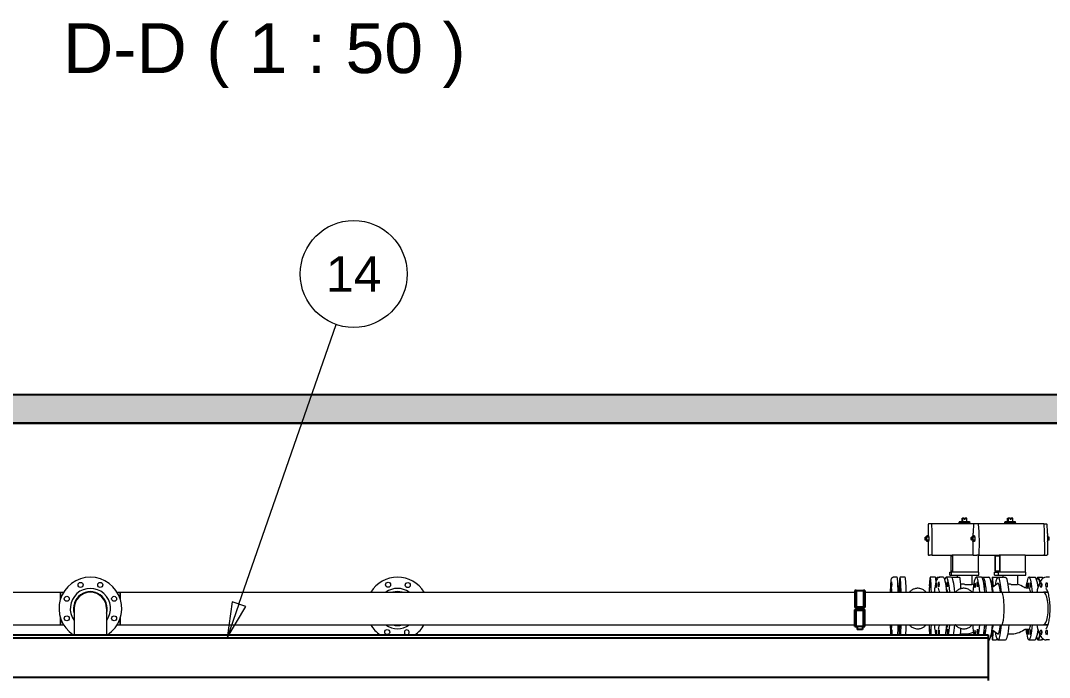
# Model space of a CAD drawing. Header units: millimetres. Extents: x 0 to 157650, y 0 to 89100.
# Drawn here: x 109895 to 120726, y 18456 to 25367 of the extents above; entities that cross this region are included whole.
import ezdxf

# ---------------------------------------------------------------- set-up
doc = ezdxf.new("R2010")
doc.units = ezdxf.units.MM
doc.header["$LTSCALE"] = 150
for name, color, linetype, lineweight in [('Hatch', 7, 'Continuous', 18), ('Symbol', 7, 'Continuous', 18), ('Visible', 7, 'Continuous', 25)]:
    doc.layers.add(name, color=color, linetype=linetype, lineweight=lineweight)
doc.layers.add('P_Biomass (BM)', color=150, linetype='Continuous', lineweight=18, true_color=0x007fff)
doc.styles.add('Label Text', font='arial.ttf')
doc.styles.add('Note Text', font='arial.ttf')

# ---------------------------------------------------------------- blocks, each defined once
blk = doc.blocks.new('Balloon49')
at = {"layer": 'Symbol'}
for p, q in [((747.961, 128.168), (754.783, 147.801)), ((747.489, 128.332), (747.14, 125.807)), ((747.961, 128.168), (747.14, 125.807)), ((747.14, 125.807), (748.433, 128.004)), ((748.433, 128.004), (747.489, 128.332))]:
    blk.add_line(p, q, dxfattribs=at)
at = {"layer": 'Symbol', "flags": 128}
blk.add_lwpolyline([(747.489, 128.332), (747.14, 125.807), (748.433, 128.004), (747.489, 128.332)], dxfattribs=at)
at = {"layer": 'Symbol'}
blk.add_circle((756.013, 151.339), 3.75, dxfattribs=at)
blk.add_solid([(747.489, 128.332), (747.14, 125.807), (748.433, 128.004), (747.489, 128.332)], dxfattribs=at)
at = {"layer": 'Symbol', "insert": (756.013, 151.339), "char_height": 2.5, "attachment_point": 5, "style": 'Note Text'}
blk.add_mtext('14', dxfattribs=at)

msp = doc.modelspace()

# ---------------------------------------------------------------- hatches: boundary and pattern name
at = {"layer": 'Hatch'}
h = msp.add_hatch(dxfattribs=at)
h.set_pattern_fill('AR-CONC', color=256, scale=80.749152, angle=135.0002, style=0)
h.set_pattern_definition([(185.0002, (0, 0), (-373.7144, 445.3722), [60.5619, -666.1805]), (130.0002, (0, 0), (-350.2622, -508.7146), [48.4495, -532.9444]), (235.45165, (-31.14, 37.1), (-723.9767, -63.3424), [51.4697, -566.1663]), (181.1844, (-114.2, -114.2), (-514.8703, 703.883), [90.843, -999.271]), (231.63585, (-157.1, -55.5), (-1089.8807, -22.533), [77.2045, -849.25]), (126.1844, (-114.2, -114.2), (-1089.8806, -22.533), [72.674, -799.4166]), (156.0002, (-142.75, -28.55), (-110.9373, 570.7116), [60.5619, -666.1805]), (101.0002, (-142.75, -28.55), (-552.976, -275.1213), [48.4495, -532.9444]), (206.45166, (-152, 19), (-663.9133, 295.5903), [51.4697, -566.1663]), (172.50021, (0, 0), (-197.01904, -183.1343), [0, -526.4845, 0, -541.0193, 0, -534.9631]), (142.5002, (0, 0), (-375.41017, -74.9955), [0, -308.4618, 0, -514.3721, 0, -203.8916]), (102.50021, (127.33, -127.33), (-291.9261, 317.68076), [0, -201.8729, 0, -629.8434, 0, -835.7537]), (92.5002, (184.43, -184.43), (-390.1485, 275.8296), [0, -262.4347, 0, -418.2806, 0, -593.5063])])
h.paths.add_polyline_path([(99487, 21130), (125755, 21130), (125964, 21130), (125974, 21130), (125974, 21430), (125306, 21430), (125189, 21430), (100271, 21430), (100155, 21430), (99487, 21430)])

# ---------------------------------------------------------------- linework, layer by layer
at = {"layer": 'P_Biomass (BM)'}
for p, q in [((119451, 20065), (119449, 19988)), ((119463, 20073), (119457, 20073)), ((119489, 20073), (119463, 20073)), ((119934, 20073), (119489, 20073)), ((119491, 19991), (119489, 20068)), ((119491, 19991), (119489, 20068)), ((119780, 20095), (119774, 20089)), ((119774, 20076), (119774, 20089)), ((119889, 20089), (119774, 20089)), ((119889, 20076), (119774, 20076)), ((119780, 20095), (119883, 20095)), ((119806, 20095), (119806, 20133)), ((119806, 20133), (119809, 20133)), ((119827, 20133), (119809, 20133)), ((119809, 20133), (119809, 20095)), ((119827, 20121), (119827, 20133)), ((119827, 20121), (119839, 20121)), ((119836, 20133), (119837, 20133)), ((119836, 20121), (119836, 20133)), ((119837, 20121), (119837, 20133)), ((119837, 20133), (119838, 20133)), ((119838, 20133), (119838, 20121)), ((119838, 20133), (119839, 20133)), ((119839, 20133), (119839, 20121)), ((119857, 20133), (119839, 20133)), ((119857, 20095), (119857, 20133)), ((119883, 20095), (119889, 20089)), ((119889, 20076), (119889, 20089)), ((119927, 20065), (119922, 19988)), ((119954, 20073), (119934, 20073)), ((119979, 20073), (119954, 20073)), ((120666, 20073), (119979, 20073)), ((119986, 19991), (119980, 20068)), ((119986, 19991), (119980, 20068)), ((120261, 20095), (120255, 20089)), ((120255, 20076), (120255, 20089)), ((120370, 20089), (120255, 20089)), ((120370, 20076), (120255, 20076)), ((120261, 20095), (120364, 20095)), ((120285, 20095), (120285, 20133)), ((120285, 20133), (120293, 20133)), ((120312, 20133), (120293, 20133)), ((120293, 20133), (120293, 20095)), ((120312, 20121), (120312, 20133)), ((120312, 20121), (120323, 20121)), ((120314, 20133), (120318, 20133)), ((120314, 20121), (120314, 20133)), ((120318, 20121), (120318, 20133)), ((120318, 20133), (120319, 20133)), ((120319, 20133), (120319, 20121)), ((120319, 20133), (120323, 20133)), ((120323, 20133), (120323, 20121)), ((120340, 20133), (120323, 20133)), ((120340, 20095), (120340, 20133)), ((120364, 20095), (120370, 20089)), ((120370, 20076), (120370, 20089)), ((120666, 20073), (120692, 20073)), ((120667, 20068), (120672, 19991)), ((120667, 20068), (120672, 19991)), ((120698, 20065), (120703, 19988)), ((119435, 19931), (119419, 19931)), ((119435, 19946), (119434, 19931)), ((119434, 19931), (119434, 19931)), ((119454, 19946), (119435, 19946)), ((119436, 19931), (119435, 19946)), ((119455, 19931), (119436, 19931)), ((119436, 19901), (119436, 19931)), ((119454, 19946), (119455, 19931)), ((119455, 19931), (119455, 19901)), ((119919, 19931), (119904, 19931)), ((119919, 19946), (119916, 19931)), ((119916, 19931), (119916, 19931)), ((119938, 19946), (119919, 19946)), ((119923, 19931), (119919, 19946)), ((119941, 19931), (119923, 19931)), ((119923, 19901), (119923, 19931)), ((119938, 19946), (119941, 19931)), ((119941, 19931), (119941, 19901)), ((120705, 19946), (120706, 19946)), ((120705, 19931), (120709, 19931)), ((120709, 19931), (120706, 19946)), ((120709, 19901), (120709, 19931)), ((120722, 19931), (120709, 19931)), ((119435, 19901), (119419, 19901)), ((119434, 19901), (119435, 19886)), ((119434, 19901), (119434, 19901)), ((119435, 19886), (119436, 19901)), ((119454, 19886), (119435, 19886)), ((119455, 19901), (119436, 19901)), ((119448, 19881), (119449, 19751)), ((119455, 19901), (119454, 19886)), ((119491, 19751), (119492, 19880)), ((119491, 19751), (119492, 19880)), ((119919, 19901), (119904, 19901)), ((119916, 19901), (119919, 19886)), ((119916, 19901), (119916, 19901)), ((119919, 19886), (119923, 19901)), ((119938, 19886), (119919, 19886)), ((119920, 19881), (119921, 19751)), ((119941, 19901), (119923, 19901)), ((119941, 19901), (119938, 19886)), ((119987, 19751), (119988, 19880)), ((119987, 19751), (119988, 19880)), ((120675, 19880), (120673, 19751)), ((120675, 19880), (120673, 19751)), ((120706, 19881), (120704, 19751)), ((120706, 19901), (120709, 19901)), ((120706, 19886), (120709, 19901)), ((120706, 19886), (120706, 19886)), ((120722, 19901), (120709, 19901)), ((119455, 19743), (119465, 19743)), ((119491, 19743), (119465, 19743)), ((119491, 19743), (119702, 19743)), ((119689, 19743), (119689, 19563)), ((119690, 19572), (119690, 19734)), ((119690, 19734), (119704, 19734)), ((119704, 19743), (119702, 19743)), ((119704, 19743), (119704, 19563)), ((119927, 19743), (119704, 19743)), ((119704, 19734), (119704, 19572)), ((119927, 19743), (119960, 19743)), ((119986, 19743), (119960, 19743)), ((119974, 19743), (119974, 19563)), ((119986, 19743), (120195, 19743)), ((120155, 19743), (120155, 19563)), ((120156, 19572), (120156, 19734)), ((120156, 19734), (120201, 19734)), ((120202, 19743), (120195, 19743)), ((120201, 19734), (120201, 19572)), ((120202, 19743), (120202, 19563)), ((120470, 19743), (120202, 19743)), ((120470, 19743), (120672, 19743)), ((120470, 19743), (120470, 19563)), ((120672, 19743), (120698, 19743)), ((119122, 19510), (119084, 19510)), ((119207, 19510), (119153, 19510)), ((119525, 19510), (119471, 19510)), ((119543, 19510), (119571, 19510)), ((119608, 19510), (119571, 19510)), ((119693, 19510), (119640, 19510)), ((119679, 19563), (119691, 19563)), ((119679, 19533), (119679, 19563)), ((119679, 19533), (119691, 19533)), ((119704, 19572), (119690, 19572)), ((119703, 19563), (119691, 19563)), ((119691, 19563), (119691, 19533)), ((119691, 19533), (119984, 19533)), ((119702, 19510), (119754, 19510)), ((119704, 19563), (119703, 19563)), ((119974, 19563), (119704, 19563)), ((119754, 19533), (119754, 19510)), ((119910, 19533), (119910, 19435)), ((120009, 19510), (119955, 19510)), ((119984, 19563), (119974, 19563)), ((119984, 19533), (119984, 19563)), ((120026, 19510), (120089, 19510)), ((120089, 19510), (120095, 19510)), ((120126, 19510), (120164, 19510)), ((120148, 19563), (120186, 19563)), ((120148, 19533), (120148, 19563)), ((120148, 19533), (120186, 19533)), ((120201, 19572), (120156, 19572)), ((120184, 19510), (120235, 19510)), ((120198, 19563), (120186, 19563)), ((120186, 19563), (120186, 19533)), ((120186, 19533), (120478, 19533)), ((120202, 19563), (120198, 19563)), ((120470, 19563), (120202, 19563)), ((120235, 19533), (120235, 19510)), ((120391, 19533), (120391, 19435)), ((120478, 19563), (120470, 19563)), ((120478, 19533), (120478, 19563)), ((120511, 19510), (120574, 19510)), ((120605, 19510), (120642, 19510)), ((120726, 19510), (120690, 19510)), ((119144, 19417), (119134, 19417)), ((119835, 19435), (119910, 19435)), ((120121, 19400), (120181, 19446)), ((120323, 19435), (120391, 19435)), ((120481, 19398), (120511, 19398)), ((109450, 19351), (110315, 19351)), ((110315, 19278), (110315, 19351)), ((110315, 19351), (110348, 19351)), ((110315, 19351), (110315, 19278)), ((110912, 19351), (110945, 19351)), ((110945, 19351), (110945, 19278)), ((110945, 19278), (110945, 19351)), ((110945, 19351), (118677, 19351)), ((118784, 19351), (120224, 19351)), ((119153, 19386), (119149, 19386)), ((120224, 19351), (120711, 19351)), ((120711, 19351), (120664, 19351)), ((110459, 19180), (110459, 18904)), ((110802, 18904), (110802, 19180)), ((110315, 19009), (110315, 19082)), ((110315, 19082), (110315, 19009)), ((110945, 19082), (110945, 19009)), ((110945, 19009), (110945, 19082)), ((109450, 19009), (110315, 19009)), ((110315, 19009), (110348, 19009)), ((110912, 19009), (110945, 19009)), ((110945, 19009), (118677, 19009)), ((118784, 19009), (120224, 19009)), ((119153, 18975), (119149, 18975)), ((120121, 18960), (120181, 18914)), ((120224, 19009), (120711, 19009)), ((120481, 18963), (120511, 18963)), ((120711, 19009), (120664, 19009)), ((119144, 18943), (119134, 18943)), ((119791, 18913), (119832, 18913)), ((120080, 18850), (120089, 18850)), ((120089, 18850), (120095, 18850)), ((120126, 18850), (120164, 18850)), ((120184, 18850), (120264, 18850)), ((120290, 18913), (120313, 18913)), ((120511, 18850), (120574, 18850)), ((120605, 18850), (120642, 18850)), ((120726, 18850), (120690, 18850))]:
    msp.add_line(p, q, dxfattribs=at)
for centre, radius in [((110527, 19429), 26.2), ((110734, 19429), 26.2), ((113764, 19431), 26.3), ((113971, 19427), 26.3), ((110381, 19283), 26.2), ((110880, 19283), 26.2), ((110381, 19077), 26.2), ((110880, 19077), 26.2), ((113755, 18933), 26.3)]:
    msp.add_circle(centre, radius, dxfattribs=at)
for centre, radius, start, end in [((110630, 19180), 330, 303.2419, 236.7581), ((113863, 19180), 330, 31.3018, 148.6982), ((110630, 19180), 212, 324.1583, 215.8417), ((113863, 19180), 212, 54.1583, 125.8417), ((119832, 19180), 267, 69.1059, 73.0142), ((120313, 19180), 267, 57.2625, 73.0142), ((110630, 19180), 178, 343.8433, 196.1567), ((110630, 19180), 171, 0, 180), ((110630, 19180), 171, 0, 180), ((113863, 19180), 179, 73.8433, 106.1567), ((113863, 19180), 330, 211.3018, 236.7581), ((113863, 19180), 212, 234.1583, 305.8417), ((113863, 19180), 179, 253.8433, 286.1567), ((113961, 18929), 26.3, 290.2149, 249.7851), ((113863, 19180), 330, 303.2419, 328.6982), ((120313, 19180), 267, 270, 302.7375), ((119832, 19180), 267, 270, 290.8941)]:
    msp.add_arc(centre, radius, start, end, dxfattribs=at)
for centre, major_axis, ratio, start_param, end_param in [((119489, 20064), (0, 9), 0.041158, 5.187765, 6.283185), ((119489, 20064), (0, 9), 0.041158, 5.187765, 6.283185), ((119979, 20064), (0, 9), 0.13041, 5.187765, 6.283185), ((119979, 20064), (0, 9), 0.13041, 5.187765, 6.283185), ((120666, 20064), (0, 9), 0.13041, 5.187765, 6.283185), ((120666, 20064), (0, 9), 0.13041, 5.187765, 6.283185), ((119435, 19916), (0, 15), 0.041158, 3.141593, 6.283185), ((119483, 19899), (0, 201), 0.041158, 4.62067, 5.187765), ((119483, 19899), (0, 201), 0.041158, 4.62067, 5.187765), ((119919, 19916), (0, 15), 0.13041, 3.141593, 6.283185), ((119962, 19899), (0, 201), 0.13041, 4.62067, 5.187765), ((119962, 19899), (0, 201), 0.13041, 4.62067, 5.187765), ((120649, 19899), (0, -201), 0.13041, 1.479077, 2.046172), ((120649, 19899), (0, -201), 0.13041, 1.479077, 2.046172), ((120722, 19916), (0, -15), 0.13041, 0, 3.141593), ((119491, 19752), (0, -9), 0.041158, 0, 1.479077), ((119491, 19752), (0, -9), 0.041158, 0, 1.479077), ((119986, 19752), (0, -9), 0.13041, 0, 1.479077), ((119986, 19752), (0, -9), 0.13041, 0, 1.479077), ((120672, 19752), (0, -9), 0.13041, 0, 1.479077), ((120672, 19752), (0, -9), 0.13041, 0, 1.479077), ((119122, 19180), (0, 330), 0.041158, 5.258708, 6.283185), ((119153, 19180), (0, 330), 0.041158, 5.258708, 7.052796), ((119207, 19180), (0, 330), 0.041158, 5.258708, 6.283185), ((119471, 19180), (0, 330), 0.041158, 5.258708, 7.307663), ((119525, 19180), (0, 330), 0.041158, 5.75971, 6.283185), ((119543, 19180), (0, 330), 0.041158, 6.009978, 6.69633), ((119608, 19180), (0, 330), 0.13041, 5.258708, 6.283185), ((119640, 19180), (0, 330), 0.13041, 5.258708, 6.654515), ((119693, 19180), (0, 330), 0.13041, 5.258708, 6.283185), ((119702, 19180), (0, 330), 0.041158, 5.983081, 6.437583), ((119783, 19180), (0, 330), 0.041158, 5.397538, 6.097611), ((119955, 19180), (0, 330), 0.13041, 5.258708, 7.307663), ((120009, 19180), (0, 330), 0.13041, 5.258708, 6.283185), ((120026, 19180), (0, 330), 0.13041, 5.258708, 6.492046), ((120089, 19180), (0, 330), 0.13041, 5.258708, 6.283185), ((120095, 19180), (0, 330), 0.041158, 6.085615, 6.283185), ((120126, 19180), (0, 330), 0.041158, 5.490461, 7.001354), ((120126, 19180), (0, 318), 0.041158, 5.525982, 6.976486), ((120184, 19180), (0, 330), 0.13041, 5.258708, 7.010188), ((120264, 19180), (0, 330), 0.13041, 5.258708, 6.097611), ((120511, 19180), (0, 330), 0.13041, 5.258708, 7.134073), ((120574, 19180), (0, 330), 0.13041, 5.461337, 6.283185), ((120605, 19180), (0, 330), 0.13041, 5.733478, 6.654515), ((120605, 19180), (0, 318), 0.13041, 5.771239, 6.614719), ((119134, 19180), (0, 237), 0.041158, 5.521129, 6.518041), ((119144, 19180), (0, 237), 0.041158, 5.521129, 6.283185), ((119631, 19180), (0, 237), 0.13041, 5.521129, 5.989531), ((120040, 19429), (0, 27), 0.13041, 3.267433, 7.766023), ((120026, 19180), (0, -239), 0.13041, 2.369964, 2.614033), ((120119, 19180), (0, 217), 0.13041, 5.620391, 6.186545), ((120184, 19180), (0, 267), 0.13041, 5.409669, 6.381996), ((120511, 19180), (0, 217), 0.13041, 5.620391, 6.283185), ((120649, 19429), (0, -26.2), 0.286608, 4.011159, 5.413619), ((120708, 19429), (0, -26.2), 0.286608, 4.011159, 5.413619), ((119153, 19180), (0, 206), 0.041158, 5.699263, 6.283185), ((119640, 19180), (0, 206), 0.13041, 5.699263, 5.947765), ((120224, 19180), (0, -171), 0.146374, 0, 3.141593), ((120664, 19180), (0, -171), 0.286608, 0, 3.141593), ((119122, 19180), (0, 330), 0.041158, 3.721773, 4.16607), ((119134, 19180), (0, -237), 0.041158, 6.04833, 7.045242), ((119144, 19180), (0, -237), 0.041158, 0, 0.762056), ((119150, 18926), (0, 27), 0.041158, 3.740587, 8.825784), ((119153, 19180), (0, -206), 0.041158, 0, 0.583923), ((119153, 19180), (0, 330), 0.041158, 3.721773, 4.16607), ((119207, 19180), (0, 330), 0.041158, 3.721773, 4.16607), ((119471, 19180), (0, -330), 0.041158, 5.258708, 5.703005), ((119467, 18926), (0, 27), 0.041158, 3.740587, 8.825784), ((119471, 19180), (0, 330), 0.041158, 3.721773, 4.16607), ((119608, 19180), (0, 330), 0.13041, 3.721773, 4.16607), ((119631, 19180), (0, -237), 0.13041, 0.293654, 0.762056), ((119640, 19180), (0, -206), 0.13041, 0.335421, 0.583923), ((119640, 19180), (0, 330), 0.13041, 3.721773, 4.16607), ((119693, 19180), (0, 330), 0.13041, 3.721773, 4.16607), ((119783, 19180), (0, -330), 0.041158, 0.580181, 0.885647), ((119955, 19180), (0, -330), 0.13041, 5.258708, 5.703005), ((119943, 18926), (0, 27), 0.13041, 3.740587, 8.825784), ((119955, 19180), (0, 330), 0.13041, 3.721773, 4.16607), ((120009, 19180), (0, 330), 0.13041, 3.721773, 4.16607), ((120040, 18931), (0, 27), 0.13041, 3.323906, 6.157345), ((120026, 19180), (0, -239), 0.13041, 0.52756, 0.771629), ((120026, 19180), (0, -330), 0.13041, 0.580181, 1.024477), ((120089, 19180), (0, -330), 0.13041, 0, 1.024477), ((120119, 19180), (0, -217), 0.13041, 0.096641, 0.662794), ((120184, 19180), (0, -330), 0.13041, 5.556182, 7.307663), ((120184, 19180), (0, -267), 0.13041, 6.184375, 7.156702), ((120264, 19180), (0, -330), 0.13041, 0, 1.024477), ((120511, 19180), (0, -330), 0.13041, 5.432298, 7.307663), ((120511, 19180), (0, -217), 0.13041, 0, 0.662794), ((120574, 19180), (0, -330), 0.13041, 0, 0.821849), ((119057, 18926), (0, 26.2), 0.041158, 3.697351, 8.869019), ((119153, 19180), (0, -330), 0.041158, 5.513575, 5.703005), ((119535, 18926), (0, 26.2), 0.13041, 3.697351, 8.869019), ((120040, 18931), (0, -27), 0.13041, 4.800348, 6.100872), ((120095, 19180), (0, -330), 0.041158, 0, 0.19757), ((120126, 19180), (0, -330), 0.041158, 5.565016, 7.075909), ((120126, 19180), (0, -318), 0.041158, 5.589884, 7.040389), ((120605, 19180), (0, -330), 0.13041, 5.911856, 6.832893), ((120605, 19180), (0, -318), 0.13041, 5.951651, 6.795132), ((120649, 18931), (0, -26.2), 0.286608, 4.011159, 5.413619), ((120708, 18931), (0, -26.2), 0.286608, 4.011159, 5.413619)]:
    msp.add_ellipse(centre, major_axis=major_axis, ratio=ratio, start_param=start_param, end_param=end_param, dxfattribs=at)
for centre, major_axis, ratio in [((119419, 19916), (0, 15), 0.041158), ((119904, 19916), (0, 15), 0.13041), ((119056, 19425), (0, 26.2), 0.041158), ((119064, 19434), (0, 26.2), 0.041158), ((119149, 19425), (0, -27), 0.041158), ((119157, 19434), (0, -27), 0.041158), ((119466, 19425), (0, -27), 0.041158), ((119475, 19434), (0, -27), 0.041158), ((119533, 19425), (0, 26.2), 0.13041), ((119560, 19434), (0, 26.2), 0.13041), ((119652, 19434), (0, -27), 0.13041), ((119940, 19425), (0, -27), 0.13041), ((119967, 19434), (0, -27), 0.13041), ((120498, 19429), (0, -27), 0.13041), ((120525, 19429), (0, -27), 0.13041), ((120637, 19429), (0, 26.2), 0.286608), ((120696, 19429), (0, 26.2), 0.286608), ((119065, 18935), (0, -26.2), 0.041158), ((119158, 18935), (0, 27), 0.041158), ((119476, 18935), (0, 27), 0.041158), ((119562, 18935), (0, -26.2), 0.13041), ((119655, 18935), (0, 27), 0.13041), ((119970, 18935), (0, 27), 0.13041), ((120498, 18931), (0, 27), 0.13041), ((120525, 18931), (0, 27), 0.13041), ((120637, 18931), (0, -26.2), 0.286608), ((120696, 18931), (0, -26.2), 0.286608)]:
    msp.add_ellipse(centre, major_axis=major_axis, ratio=ratio, dxfattribs=at)
for points, knots in [([(119457, 20073), (119456, 20073), (119455, 20072), (119454, 20072), (119454, 20072), (119453, 20071), (119452, 20071), (119452, 20070), (119452, 20070), (119451, 20069), (119451, 20068), (119451, 20068), (119451, 20068), (119451, 20067), (119451, 20067), (119451, 20067), (119451, 20067), (119451, 20066), (119451, 20066), (119451, 20066), (119451, 20066), (119451, 20065), (119451, 20065), (119451, 20065)], [1.570796, 1.570796, 1.570796, 1.570796, 1.58397, 1.58397, 1.598489, 1.598489, 1.617604, 1.617604, 1.647634, 1.647634, 1.703787, 1.703787, 1.79658, 1.79658, 1.909273, 1.909273, 2.128357, 2.128357, 2.347441, 2.347441, 2.566525, 2.566525, 2.666217, 2.666217, 2.666217, 2.666217]), ([(119934, 20073), (119933, 20073), (119932, 20072), (119931, 20072), (119931, 20072), (119930, 20071), (119929, 20071), (119929, 20070), (119929, 20070), (119928, 20069), (119928, 20068), (119928, 20068), (119928, 20067), (119928, 20067), (119928, 20067), (119927, 20066), (119927, 20066), (119927, 20065), (119927, 20065), (119927, 20065)], [1.570796, 1.570796, 1.570796, 1.570796, 1.612613, 1.612613, 1.65863, 1.65863, 1.718771, 1.718771, 1.810181, 1.810181, 1.958647, 1.958647, 2.177731, 2.177731, 2.396815, 2.396815, 2.615899, 2.615899, 2.666217, 2.666217, 2.666217, 2.666217]), ([(120692, 20073), (120692, 20073), (120693, 20072), (120694, 20072), (120694, 20072), (120695, 20071), (120696, 20071), (120696, 20070), (120697, 20070), (120697, 20069), (120697, 20068), (120698, 20068), (120698, 20067), (120698, 20067), (120698, 20067), (120698, 20066), (120698, 20066), (120698, 20065), (120698, 20065), (120698, 20065)], [4.712389, 4.712389, 4.712389, 4.712389, 4.754206, 4.754206, 4.800223, 4.800223, 4.860364, 4.860364, 4.951773, 4.951773, 5.10024, 5.10024, 5.319324, 5.319324, 5.538408, 5.538408, 5.757492, 5.757492, 5.80781, 5.80781, 5.80781, 5.80781]), ([(119449, 19988), (119449, 19981), (119449, 19975), (119448, 19961), (119448, 19954), (119448, 19946), (119448, 19946), (119448, 19946)], [2.6662171, 2.6662171, 2.6662171, 2.6662171, 2.779636, 2.779636, 2.8930549, 2.8930549, 2.8956558, 2.8956558, 2.8956558, 2.8956558]), ([(119922, 19988), (119922, 19982), (119921, 19975), (119921, 19961), (119920, 19954), (119920, 19946), (119920, 19946), (119920, 19946)], [2.6662171, 2.6662171, 2.6662171, 2.6662171, 2.779636, 2.779636, 2.8930549, 2.8930549, 2.8963628, 2.8963628, 2.8963628, 2.8963628]), ([(120703, 19988), (120703, 19982), (120704, 19975), (120705, 19961), (120705, 19954), (120705, 19940), (120705, 19932), (120706, 19918), (120706, 19910), (120706, 19895), (120706, 19888), (120706, 19881)], [5.8078097, 5.8078097, 5.8078097, 5.8078097, 5.9212287, 5.9212287, 6.0346476, 6.0346476, 6.1480665, 6.1480665, 6.2614854, 6.2614854, 6.3749043, 6.3749043, 6.3749043, 6.3749043]), ([(119449, 19751), (119449, 19751), (119449, 19751), (119449, 19750), (119449, 19750), (119449, 19749), (119449, 19749), (119449, 19748), (119449, 19748), (119449, 19748), (119449, 19748), (119449, 19747), (119449, 19747), (119449, 19746), (119449, 19746), (119450, 19745), (119450, 19745), (119451, 19744), (119451, 19744), (119452, 19743), (119453, 19743), (119454, 19743), (119454, 19743), (119455, 19743)], [3.233312, 3.233312, 3.233312, 3.233312, 3.529127, 3.529127, 3.824943, 3.824943, 4.120758, 4.120758, 4.416574, 4.416574, 4.500906, 4.500906, 4.607988, 4.607988, 4.648034, 4.648034, 4.670217, 4.670217, 4.683663, 4.683663, 4.703228, 4.703228, 4.712389, 4.712389, 4.712389, 4.712389]), ([(119921, 19751), (119921, 19751), (119921, 19750), (119921, 19750), (119921, 19749), (119921, 19749), (119921, 19748), (119921, 19747), (119922, 19747), (119922, 19746), (119922, 19746), (119922, 19745), (119923, 19745), (119923, 19744), (119923, 19744), (119924, 19743), (119925, 19743), (119926, 19743), (119927, 19743), (119927, 19743)], [3.233312, 3.233312, 3.233312, 3.233312, 3.529127, 3.529127, 3.824943, 3.824943, 4.120758, 4.120758, 4.416574, 4.416574, 4.507553, 4.507553, 4.571207, 4.571207, 4.614875, 4.614875, 4.679178, 4.679178, 4.712389, 4.712389, 4.712389, 4.712389]), ([(120704, 19751), (120704, 19751), (120704, 19750), (120704, 19750), (120704, 19749), (120704, 19749), (120704, 19748), (120704, 19747), (120704, 19747), (120703, 19746), (120703, 19746), (120703, 19745), (120703, 19745), (120702, 19744), (120702, 19744), (120701, 19743), (120700, 19743), (120699, 19743), (120698, 19743), (120698, 19743)], [0.091719, 0.091719, 0.091719, 0.091719, 0.387534, 0.387534, 0.68335, 0.68335, 0.979165, 0.979165, 1.274981, 1.274981, 1.36596, 1.36596, 1.429614, 1.429614, 1.473282, 1.473282, 1.537585, 1.537585, 1.570796, 1.570796, 1.570796, 1.570796]), ([(119084, 19510), (119082, 19510), (119079, 19509), (119073, 19508), (119071, 19506), (119068, 19503), (119066, 19502), (119064, 19499), (119063, 19498), (119061, 19494), (119060, 19492), (119058, 19485), (119057, 19480), (119055, 19459), (119053, 19439), (119051, 19395), (119051, 19374), (119050, 19351)], [0.7419424, 0.7419424, 0.7419424, 0.7419424, 0.7567463, 0.7567463, 0.7729775, 0.7729775, 0.7927755, 0.7927755, 0.8196281, 0.8196281, 0.8693477, 0.8693477, 1.0685775, 1.0685775, 1.4557556, 1.4557556, 1.720616, 1.720616, 1.720616, 1.720616]), ([(119571, 19510), (119566, 19510), (119561, 19508), (119552, 19504), (119549, 19500), (119540, 19490), (119537, 19483), (119528, 19455), (119523, 19429), (119517, 19383), (119516, 19368), (119514, 19351)], [0.7419424, 0.7419424, 0.7419424, 0.7419424, 0.8122116, 0.8122116, 0.9005828, 0.9005828, 1.1062264, 1.1062264, 1.5404743, 1.5404743, 1.726152, 1.726152, 1.726152, 1.726152]), ([(119785, 19504), (119783, 19505), (119781, 19505), (119775, 19506), (119772, 19507), (119766, 19508), (119763, 19508), (119759, 19509), (119757, 19509), (119755, 19510), (119754, 19510), (119754, 19510)], [9.550417, 9.550417, 9.550417, 9.550417, 9.834153, 9.834153, 10.325828, 10.325828, 10.817503, 10.817503, 11.309178, 11.309178, 11.800853, 11.800853, 11.800853, 11.800853]), ([(120164, 19510), (120166, 19510), (120169, 19509), (120174, 19508), (120176, 19507), (120177, 19506)], [3.92699082, 3.92699082, 3.92699082, 3.92699082, 3.94179471, 3.94179471, 3.95442057, 3.95442057, 3.95442057, 3.95442057]), ([(120272, 19504), (120270, 19505), (120267, 19505), (120261, 19506), (120258, 19507), (120251, 19508), (120248, 19508), (120243, 19509), (120240, 19509), (120237, 19510), (120236, 19510), (120235, 19510)], [9.550417, 9.550417, 9.550417, 9.550417, 9.834153, 9.834153, 10.325828, 10.325828, 10.817503, 10.817503, 11.309178, 11.309178, 11.800853, 11.800853, 11.800853, 11.800853]), ([(120690, 19510), (120679, 19510), (120669, 19507), (120649, 19494), (120640, 19483), (120621, 19451), (120611, 19427), (120599, 19384), (120596, 19368), (120593, 19351)], [0.7853982, 0.7853982, 0.7853982, 0.7853982, 0.9670785, 0.9670785, 1.2204717, 1.2204717, 1.5897448, 1.5897448, 1.7787352, 1.7787352, 1.7787352, 1.7787352]), ([(120642, 19510), (120647, 19510), (120652, 19508), (120659, 19505), (120661, 19504), (120662, 19502)], [3.9269908, 3.9269908, 3.9269908, 3.9269908, 3.99726, 3.99726, 4.0408023, 4.0408023, 4.0408023, 4.0408023]), ([(119067, 19351), (119067, 19364), (119066, 19375), (119064, 19395), (119063, 19403), (119063, 19406), (119063, 19407), (119063, 19407)], [6.2763694, 6.2763694, 6.2763694, 6.2763694, 6.5137466, 6.5137466, 6.8148943, 6.8148943, 6.8684236, 6.8684236, 6.8684236, 6.8684236]), ([(119138, 19351), (119138, 19360), (119137, 19367), (119136, 19377), (119136, 19381), (119134, 19386), (119134, 19388), (119133, 19391), (119132, 19391), (119132, 19391)], [6.4517443, 6.4517443, 6.4517443, 6.4517443, 6.6799762, 6.6799762, 6.852552, 6.852552, 6.9388398, 6.9388398, 6.9437512, 6.9437512, 6.9437512, 6.9437512]), ([(119421, 19358), (119416, 19363), (119409, 19370), (119390, 19382), (119377, 19388), (119351, 19393), (119337, 19394), (119313, 19391), (119302, 19387), (119282, 19378), (119273, 19372), (119263, 19364), (119260, 19361), (119257, 19358)], [5.41134364, 5.41134364, 5.41134364, 5.41134364, 5.42853874, 5.42853874, 5.44573384, 5.44573384, 5.4594862, 5.4594862, 5.47287146, 5.47287146, 5.48871266, 5.48871266, 5.49731914, 5.49731914, 5.49731914, 5.49731914]), ([(119568, 19351), (119567, 19356), (119567, 19361), (119564, 19378), (119561, 19388), (119558, 19396), (119558, 19397), (119557, 19398), (119557, 19398), (119557, 19398)], [6.291291, 6.291291, 6.291291, 6.291291, 6.3911776, 6.3911776, 6.6829491, 6.6829491, 6.7905677, 6.7905677, 6.8243391, 6.8243391, 6.8243391, 6.8243391]), ([(119908, 19356), (119903, 19362), (119896, 19369), (119876, 19381), (119863, 19387), (119836, 19393), (119822, 19394), (119798, 19391), (119786, 19387), (119765, 19378), (119757, 19372), (119746, 19363), (119743, 19359), (119740, 19356)], [5.3166753, 5.3166753, 5.3166753, 5.3166753, 5.3717377, 5.3717377, 5.4268002, 5.4268002, 5.4706085, 5.4706085, 5.5132371, 5.5132371, 5.5634557, 5.5634557, 5.5919875, 5.5919875, 5.5919875, 5.5919875]), ([(119835, 19435), (119830, 19435), (119825, 19436), (119815, 19436), (119810, 19437), (119800, 19438), (119795, 19438), (119791, 19439)], [7.884944, 7.884944, 7.884944, 7.884944, 8.377818, 8.377818, 8.870693, 8.870693, 9.341828, 9.341828, 9.341828, 9.341828]), ([(120323, 19435), (120318, 19435), (120313, 19436), (120303, 19436), (120297, 19437), (120292, 19437), (120292, 19437), (120291, 19437)], [7.884944, 7.884944, 7.884944, 7.884944, 8.377818, 8.377818, 8.870693, 8.870693, 8.906596, 8.906596, 8.906596, 8.906596]), ([(120481, 19398), (120479, 19398), (120478, 19398), (120474, 19398), (120472, 19398), (120468, 19399), (120467, 19400), (120463, 19401), (120462, 19402), (120459, 19403), (120458, 19404), (120457, 19405)], [4.71238898, 4.71238898, 4.71238898, 4.71238898, 4.72911825, 4.72911825, 4.74584751, 4.74584751, 4.76257678, 4.76257678, 4.77930604, 4.77930604, 4.79603531, 4.79603531, 4.79603531, 4.79603531]), ([(120689, 18968), (120689, 18968), (120690, 18969), (120695, 18975), (120699, 18981), (120707, 18998), (120712, 19010), (120720, 19040), (120724, 19059), (120729, 19099), (120731, 19122), (120734, 19168), (120734, 19192), (120731, 19239), (120729, 19262), (120723, 19303), (120719, 19322), (120711, 19353), (120706, 19366), (120697, 19383), (120693, 19389), (120689, 19391), (120689, 19392), (120689, 19392)], [4.044888, 4.044888, 4.044888, 4.044888, 4.24115, 4.24115, 4.472785, 4.472785, 4.741406, 4.741406, 5.03648, 5.03648, 5.3433, 5.3433, 5.654248, 5.654248, 5.965183, 5.965183, 6.271862, 6.271862, 6.565794, 6.565794, 6.828032, 6.828032, 6.950686, 6.950686, 6.950686, 6.950686]), ([(119249, 19351), (119251, 19353), (119253, 19354), (119255, 19356), (119256, 19357), (119257, 19358)], [5.48016081, 5.48016081, 5.48016081, 5.48016081, 5.48872159, 5.48872159, 5.49731914, 5.49731914, 5.49731914, 5.49731914]), ([(119421, 19358), (119422, 19357), (119423, 19356), (119426, 19354), (119427, 19353), (119429, 19351)], [5.41134364, 5.41134364, 5.41134364, 5.41134364, 5.41994119, 5.41994119, 5.42850197, 5.42850197, 5.42850197, 5.42850197]), ([(119734, 19351), (119735, 19352), (119736, 19353), (119738, 19355), (119739, 19356), (119740, 19356)], [5.54174956, 5.54174956, 5.54174956, 5.54174956, 5.56445627, 5.56445627, 5.59198749, 5.59198749, 5.59198749, 5.59198749]), ([(119908, 19356), (119909, 19356), (119910, 19355), (119912, 19353), (119913, 19352), (119914, 19351)], [5.31667528, 5.31667528, 5.31667528, 5.31667528, 5.34420651, 5.34420651, 5.36691322, 5.36691322, 5.36691322, 5.36691322]), ([(119050, 19009), (119050, 18995), (119051, 18982), (119052, 18945), (119053, 18925), (119055, 18907), (119055, 18905), (119055, 18904)], [2.9048615, 2.9048615, 2.9048615, 2.9048615, 3.067404, 3.067404, 3.3913269, 3.3913269, 3.4222656, 3.4222656, 3.4222656, 3.4222656]), ([(119063, 18953), (119063, 18953), (119063, 18954), (119064, 18958), (119064, 18963), (119065, 18978), (119066, 18991), (119067, 19007), (119067, 19008), (119067, 19009)], [4.0402392, 4.0402392, 4.0402392, 4.0402392, 4.1209672, 4.1209672, 4.3218044, 4.3218044, 4.6130372, 4.6130372, 4.6322933, 4.6322933, 4.6322933, 4.6322933]), ([(119132, 18969), (119133, 18970), (119133, 18971), (119134, 18974), (119135, 18976), (119136, 18984), (119137, 18991), (119138, 19004), (119138, 19006), (119138, 19009)], [3.9649115, 3.9649115, 3.9649115, 3.9649115, 3.9935617, 3.9935617, 4.0833744, 4.0833744, 4.3975337, 4.3975337, 4.4569185, 4.4569185, 4.4569185, 4.4569185]), ([(119257, 19002), (119256, 19003), (119255, 19004), (119253, 19006), (119251, 19007), (119249, 19009)], [2.26975098, 2.26975098, 2.26975098, 2.26975098, 2.27834854, 2.27834854, 2.28690932, 2.28690932, 2.28690932, 2.28690932]), ([(119257, 19002), (119262, 18997), (119269, 18990), (119289, 18978), (119301, 18973), (119328, 18967), (119341, 18966), (119365, 18969), (119376, 18973), (119397, 18982), (119405, 18988), (119416, 18996), (119419, 18999), (119421, 19002)], [2.26975098, 2.26975098, 2.26975098, 2.26975098, 2.28694609, 2.28694609, 2.30414119, 2.30414119, 2.31789355, 2.31789355, 2.3312788, 2.3312788, 2.34712, 2.34712, 2.35572649, 2.35572649, 2.35572649, 2.35572649]), ([(119429, 19009), (119427, 19007), (119426, 19006), (119423, 19004), (119422, 19003), (119421, 19002)], [2.33856815, 2.33856815, 2.33856815, 2.33856815, 2.34712894, 2.34712894, 2.35572649, 2.35572649, 2.35572649, 2.35572649]), ([(119514, 19009), (119516, 18985), (119519, 18964), (119524, 18929), (119526, 18916), (119529, 18904)], [2.8993255, 2.8993255, 2.8993255, 2.8993255, 3.17117, 3.17117, 3.3954886, 3.3954886, 3.3954886, 3.3954886]), ([(119557, 18962), (119557, 18962), (119557, 18962), (119558, 18964), (119559, 18967), (119562, 18977), (119564, 18986), (119567, 19000), (119567, 19004), (119568, 19009)], [4.0843237, 4.0843237, 4.0843237, 4.0843237, 4.1308624, 4.1308624, 4.2898582, 4.2898582, 4.5327931, 4.5327931, 4.6173718, 4.6173718, 4.6173718, 4.6173718]), ([(119740, 19004), (119739, 19004), (119738, 19005), (119736, 19007), (119735, 19008), (119734, 19009)], [2.17508263, 2.17508263, 2.17508263, 2.17508263, 2.20261385, 2.20261385, 2.22532057, 2.22532057, 2.22532057, 2.22532057]), ([(119740, 19004), (119745, 18998), (119752, 18991), (119772, 18979), (119785, 18973), (119812, 18967), (119826, 18966), (119851, 18969), (119862, 18973), (119883, 18982), (119892, 18988), (119902, 18997), (119905, 19001), (119908, 19004)], [2.1750826, 2.1750826, 2.1750826, 2.1750826, 2.2301451, 2.2301451, 2.2852075, 2.2852075, 2.3290158, 2.3290158, 2.3716444, 2.3716444, 2.4218631, 2.4218631, 2.4503948, 2.4503948, 2.4503948, 2.4503948]), ([(119914, 19009), (119913, 19008), (119912, 19007), (119910, 19005), (119909, 19004), (119908, 19004)], [2.4001569, 2.4001569, 2.4001569, 2.4001569, 2.42286362, 2.42286362, 2.45039484, 2.45039484, 2.45039484, 2.45039484]), ([(120457, 18955), (120458, 18956), (120459, 18957), (120462, 18958), (120463, 18959), (120467, 18960), (120468, 18961), (120472, 18962), (120474, 18962), (120478, 18962), (120479, 18963), (120481, 18963)], [1.48715, 1.48715, 1.48715, 1.48715, 1.50387927, 1.50387927, 1.52060853, 1.52060853, 1.5373378, 1.5373378, 1.55406706, 1.55406706, 1.57079633, 1.57079633, 1.57079633, 1.57079633]), ([(120593, 19009), (120598, 18981), (120604, 18956), (120620, 18910), (120630, 18890), (120649, 18868), (120655, 18862), (120671, 18853), (120680, 18850), (120690, 18850)], [2.9336537, 2.9336537, 2.9336537, 2.9336537, 3.2459692, 3.2459692, 3.5946166, 3.5946166, 3.7608037, 3.7608037, 3.9269908, 3.9269908, 3.9269908, 3.9269908]), ([(120177, 18854), (120177, 18854), (120177, 18854), (120174, 18852), (120171, 18851), (120166, 18850), (120165, 18850), (120164, 18850)], [7.04115372, 7.04115372, 7.04115372, 7.04115372, 7.04373822, 7.04373822, 7.06204344, 7.06204344, 7.06858347, 7.06858347, 7.06858347, 7.06858347]), ([(120662, 18858), (120662, 18857), (120661, 18857), (120655, 18853), (120649, 18850), (120642, 18850)], [6.954772, 6.954772, 6.954772, 6.954772, 6.9748105, 6.9748105, 7.0685835, 7.0685835, 7.0685835, 7.0685835])]:
    msp.add_open_spline(points, degree=3, knots=knots, dxfattribs=at)
for points in [[(119448, 19886), (119448, 19884), (119448, 19882), (119448, 19881)], [(119919, 19886), (119919, 19884), (119920, 19882), (119920, 19881)]]:
    msp.add_open_spline(points, degree=3, dxfattribs=at)
at = {"layer": 'Visible', "color": 9, "true_color": 0xc0c0c0}
for p, q in [((125974, 21430), (99487, 21430)), ((121550, 21430), (103910, 21430)), ((99487, 21130), (125974, 21130)), ((122255, 21130), (103205, 21130))]:
    msp.add_line(p, q, dxfattribs=at)
at = {"layer": 'Visible'}
for p, q in [((118677, 19371), (118677, 19192)), ((118692, 19371), (118677, 19371)), ((118692, 19371), (118692, 19197)), ((118769, 19365), (118692, 19365)), ((118769, 19371), (118769, 19197)), ((118784, 19371), (118769, 19371)), ((118784, 19371), (118784, 19192)), ((118677, 19191), (118677, 19192)), ((118677, 19192), (118685, 19192)), ((118685, 19197), (118685, 19189)), ((118685, 19197), (118776, 19197)), ((118685, 19189), (118776, 19189)), ((118685, 19164), (118685, 19171)), ((118685, 19171), (118776, 19171)), ((118776, 19189), (118776, 19197)), ((118776, 19192), (118784, 19192)), ((118776, 19171), (118776, 19164)), ((118784, 19192), (118784, 19191)), ((118677, 19169), (118677, 19168)), ((118677, 18990), (118677, 19168)), ((118677, 19168), (118685, 19168)), ((118685, 19164), (118776, 19164)), ((118692, 18990), (118692, 19164)), ((118769, 18990), (118769, 19164)), ((118776, 19168), (118784, 19168)), ((118784, 19168), (118784, 19169)), ((118784, 18990), (118784, 19168)), ((118677, 18990), (118692, 18990)), ((118692, 18996), (118702, 18996)), ((118702, 18996), (118759, 18996)), ((118702, 18996), (118702, 18960)), ((118759, 18960), (118702, 18960)), ((118759, 18996), (118759, 18960)), ((118759, 18996), (118769, 18996)), ((118769, 18990), (118784, 18990)), ((105380, 18904), (120080, 18904)), ((105380, 18871), (120080, 18871)), ((120080, 18904), (120080, 18871)), ((120080, 18871), (120080, 18457)), ((105380, 18457), (120080, 18457)), ((120080, 18457), (120080, 18424))]:
    msp.add_line(p, q, dxfattribs=at)

# ---------------------------------------------------------------- block references
at = {"layer": 'Symbol', "xscale": 150, "yscale": 150, "zscale": 150}
msp.add_blockref('Balloon49', (0, 0), dxfattribs=at)

# ---------------------------------------------------------------- texts
at = {"layer": 'Symbol', "insert": (110342, 24657), "char_height": 525, "attachment_point": 7, "style": 'Label Text'}
msp.add_mtext('D-D ( 1 : 50 )', dxfattribs=at)

doc.saveas('drawing.dxf')
